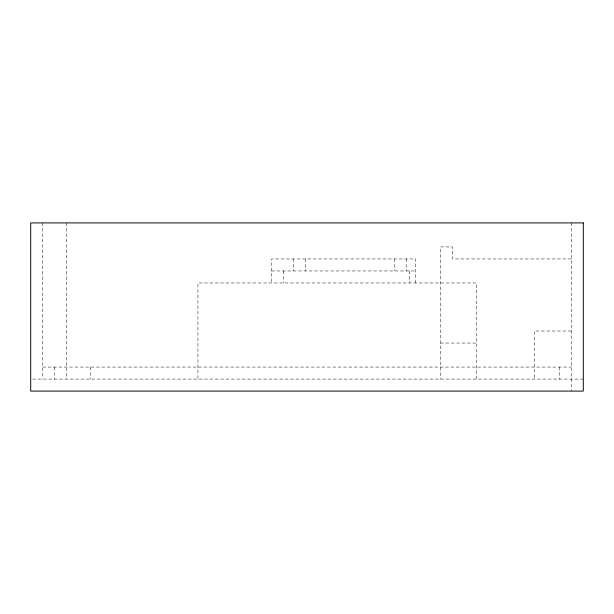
<?xml version="1.0" encoding="UTF-8"?>
<svg xmlns="http://www.w3.org/2000/svg" width="614" height="614" viewBox="0 0 614 614"><rect width="100%" height="100%" fill="white"/><g stroke="black" fill="none" stroke-linecap="round" stroke-linejoin="round"><path stroke-width="0.46" stroke-dasharray="3.07 2.3" d="M571.289 258.947L452.526 258.947L452.526 246.935L440.514 246.935L440.514 379.076M271.58 270.958L415.732 270.958M571.289 331.023L534.303 331.023L534.303 379.076M440.514 343.042L476.548 343.042M42.711 367.065L571.289 367.065M32.619 379.076L583.3 379.076M571.289 222.905L571.289 391.095M559.277 367.065L559.277 379.076M476.548 379.076L476.548 282.977L197.938 282.977L197.938 379.076M415.732 282.977L415.732 258.947L271.58 258.947L271.58 282.977M409.73 270.958L409.73 282.977M406.598 258.947L406.598 270.958M394.587 258.947L394.587 270.958M305.381 258.947L305.381 270.958M293.369 258.947L293.369 270.958M283.591 270.958L283.591 282.977M90.765 367.065L90.765 379.076M66.742 222.905L66.742 379.076M54.723 367.065L54.723 379.076M42.711 222.905L42.711 379.076"/><path stroke-width="0.92" d="M583.3 222.905L30.7 222.905L30.7 391.095L583.3 391.095L583.3 222.905"/></g></svg>
